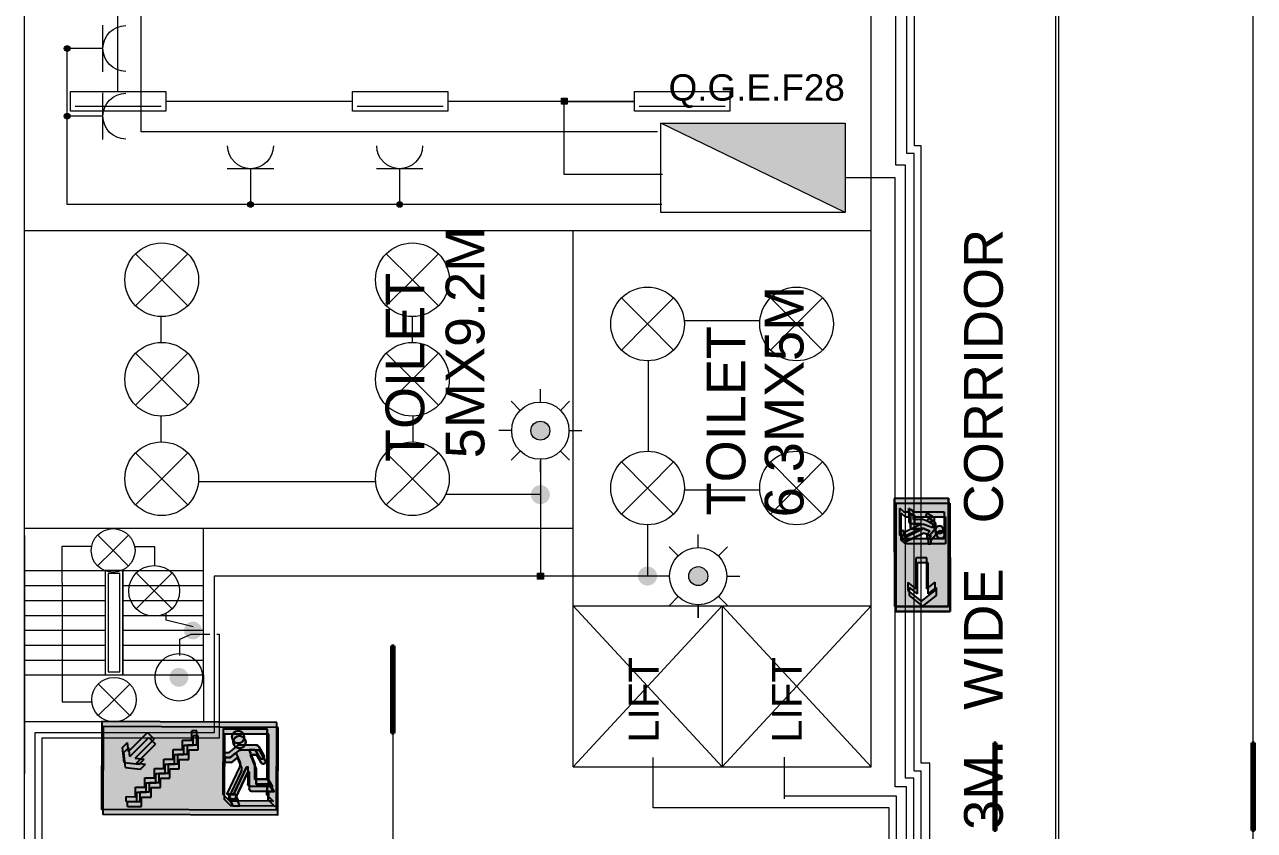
# Model space of a CAD drawing. Extents: x -17539 to 1421, y -3169 to 802964.
# Drawn here: x 319.72 to 340.35, y 350.1 to 363.62 of the extents above; entities that cross this region are included whole.
import ezdxf
from ezdxf.enums import TextEntityAlignment as Align

# ---------------------------------------------------------------- set-up
doc = ezdxf.new("R2010")
doc.units = 0
doc.header["$LTSCALE"] = 25
doc.header["$MEASUREMENT"] = 0
doc.layers.get('0').update_dxf_attribs({"lineweight": 9})
for name, color, linetype, lineweight in [('Iluminação', 10, 'Continuous', 9), ('Quadros', 50, 'Continuous', 9), ('www.cadblocksfree.com', 7, 'Continuous', 9)]:
    doc.layers.add(name, color=color, linetype=linetype, lineweight=lineweight)
doc.layers.add('Simbologia de Emergência', color=6, linetype='Continuous')
doc.layers.add('Tomadas', color=3, linetype='Continuous', lineweight=9, true_color=0x00f500)
doc.styles.add('ROMANS', font='arial.ttf')
doc.styles.get("Standard").update_dxf_attribs({"font": 'arial.ttf'})

# ---------------------------------------------------------------- blocks, each defined once
blk = doc.blocks.new('emergencia seta')
at = {"layer": 'Simbologia de Emergência'}
h = blk.add_hatch(color=98, dxfattribs=at)
h.paths.add_polyline_path([(1.001, 0.298), (0.094, 0.296), (-0.813, 0.294), (-0.811, -0.613), (1.003, -0.609)])
h.paths.add_polyline_path([(-0.131, -0.455), (-0.195, -0.52), (-0.649, -0.521), (-0.585, -0.456), (-0.585, -0.371), (-0.643, -0.371), (-0.595, -0.289), (-0.585, -0.289), (-0.587, 0.224), (-0.133, 0.225)], flags=16)
h.paths.add_polyline_path([(-0.372, -0.172, 0.038289), (-0.372, -0.171)], flags=0)
h.paths.add_polyline_path([(0.186, -0.248), (0.185, -0.067), (0.706, -0.066), (0.597, 0.07), (0.733, 0.07), (0.915, -0.156), (0.734, -0.383), (0.598, -0.383), (0.706, -0.247)], flags=16)
h.paths.add_polyline_path([(-0.349, 0.142, -1), (-0.221, 0.142, -1)], flags=0)
h.paths.add_polyline_path([(-0.188, -0.455), (-0.261, -0.455), (-0.291, -0.52), (-0.218, -0.52)], flags=16)
h.paths.add_polyline_path([(-0.3, -0.17, -0.215507), (-0.301, -0.11), (-0.263, -0.02), (-0.204, -0.069), (-0.132, -0.069), (-0.132, -0.021), (-0.187, -0.021), (-0.277, 0.054, 0.148058), (-0.294, 0.059), (-0.473, 0.059, 0.263654), (-0.498, 0.044), (-0.553, -0.048, 1), (-0.512, -0.072), (-0.462, 0.011), (-0.399, 0.011), (-0.454, -0.127, 0.095479), (-0.459, -0.154), (-0.459, -0.293), (-0.592, -0.294), (-0.635, -0.366), (-0.409, -0.366, 0.414214), (-0.386, -0.343), (-0.387, -0.173, -0.740976), (-0.372, -0.172), (-0.241, -0.446), (-0.169, -0.446)], flags=0)
for p, q in [((-0.813, 0.294), (1.001, 0.298)), ((-0.811, -0.613), (-0.813, 0.294)), ((1.001, 0.298), (1.003, -0.609)), ((1.001, 0.298), (1.001, 0.298)), ((1.001, 0.298), (1.003, -0.609)), ((1.001, 0.298), (1.001, 0.298))]:
    blk.add_line(p, q, dxfattribs=at)
at = {"layer": 'Simbologia de Emergência', "color": 7, "linetype": 'ByBlock', "lineweight": -2, "true_color": 0xffffff}
for p, q in [((1.001, 0.298), (-0.813, 0.294)), ((-0.813, 0.294), (-0.811, -0.613)), ((-0.587, 0.224), (-0.133, 0.225)), ((-0.587, 0.224), (-0.133, 0.225)), ((-0.587, 0.224), (-0.133, 0.225)), ((-0.585, -0.289), (-0.587, 0.224)), ((-0.585, -0.289), (-0.587, 0.224)), ((-0.585, -0.289), (-0.587, 0.224)), ((-0.133, 0.225), (-0.131, -0.455)), ((1.003, -0.609), (1.001, 0.298)), ((1.003, -0.609), (1.001, 0.298)), ((-0.498, 0.044), (-0.553, -0.048)), ((-0.498, 0.044), (-0.553, -0.048)), ((-0.498, 0.044), (-0.553, -0.048)), ((-0.512, -0.072), (-0.462, 0.011)), ((-0.512, -0.072), (-0.462, 0.011)), ((-0.512, -0.072), (-0.462, 0.011)), ((-0.294, 0.059), (-0.473, 0.059)), ((-0.294, 0.059), (-0.473, 0.059)), ((-0.294, 0.059), (-0.473, 0.059)), ((-0.462, 0.011), (-0.399, 0.011)), ((-0.462, 0.011), (-0.399, 0.011)), ((-0.462, 0.011), (-0.399, 0.011)), ((-0.399, 0.011), (-0.454, -0.127)), ((-0.399, 0.011), (-0.454, -0.127)), ((-0.399, 0.011), (-0.454, -0.127)), ((-0.349, 0.142), (-0.349, 0.142)), ((-0.277, 0.054), (-0.187, -0.021)), ((-0.277, 0.054), (-0.187, -0.021)), ((-0.187, -0.021), (-0.277, 0.054)), ((0.706, -0.066), (0.597, 0.07)), ((0.733, 0.07), (0.597, 0.07)), ((0.915, -0.156), (0.733, 0.07)), ((-0.459, -0.154), (-0.459, -0.293)), ((-0.459, -0.154), (-0.459, -0.293)), ((-0.459, -0.154), (-0.459, -0.293)), ((-0.387, -0.173), (-0.386, -0.343)), ((-0.387, -0.173), (-0.386, -0.343)), ((-0.386, -0.343), (-0.387, -0.173)), ((-0.372, -0.171), (-0.372, -0.172)), ((-0.372, -0.172), (-0.241, -0.446)), ((-0.372, -0.172), (-0.241, -0.446)), ((-0.372, -0.172), (-0.372, -0.172)), ((-0.372, -0.172), (-0.241, -0.446)), ((-0.263, -0.02), (-0.301, -0.11)), ((-0.263, -0.02), (-0.301, -0.11)), ((-0.301, -0.11), (-0.263, -0.02)), ((-0.3, -0.17), (-0.169, -0.446)), ((-0.3, -0.17), (-0.169, -0.446)), ((-0.169, -0.446), (-0.3, -0.17)), ((-0.263, -0.02), (-0.204, -0.069)), ((-0.263, -0.02), (-0.204, -0.069)), ((-0.263, -0.02), (-0.204, -0.069)), ((-0.263, -0.02), (-0.263, -0.02)), ((-0.204, -0.069), (-0.132, -0.069)), ((-0.204, -0.069), (-0.132, -0.069)), ((-0.204, -0.069), (-0.132, -0.069)), ((-0.187, -0.021), (-0.132, -0.021)), ((-0.187, -0.021), (-0.132, -0.021)), ((-0.132, -0.021), (-0.187, -0.021)), ((-0.132, -0.069), (-0.132, -0.021)), ((0.706, -0.066), (0.185, -0.067)), ((0.185, -0.067), (0.186, -0.248)), ((0.915, -0.156), (0.734, -0.383)), ((-0.595, -0.289), (-0.643, -0.371)), ((-0.595, -0.289), (-0.643, -0.371)), ((-0.643, -0.371), (-0.595, -0.289)), ((-0.585, -0.371), (-0.643, -0.371)), ((-0.585, -0.371), (-0.643, -0.371)), ((-0.585, -0.371), (-0.643, -0.371)), ((-0.592, -0.294), (-0.635, -0.366)), ((-0.592, -0.294), (-0.635, -0.366)), ((-0.592, -0.294), (-0.635, -0.366)), ((-0.409, -0.366), (-0.635, -0.366)), ((-0.409, -0.366), (-0.635, -0.366)), ((-0.635, -0.366), (-0.409, -0.366)), ((-0.585, -0.289), (-0.595, -0.289)), ((-0.585, -0.289), (-0.595, -0.289)), ((-0.595, -0.289), (-0.585, -0.289)), ((-0.459, -0.293), (-0.592, -0.294)), ((-0.459, -0.293), (-0.592, -0.294)), ((-0.459, -0.293), (-0.592, -0.294)), ((-0.585, -0.456), (-0.585, -0.371)), ((-0.585, -0.456), (-0.585, -0.371)), ((-0.585, -0.456), (-0.585, -0.371)), ((0.706, -0.247), (0.186, -0.248)), ((0.706, -0.247), (0.598, -0.383)), ((0.734, -0.383), (0.598, -0.383)), ((-0.811, -0.613), (1.003, -0.609)), ((-0.585, -0.456), (-0.649, -0.521)), ((-0.585, -0.456), (-0.649, -0.521)), ((-0.649, -0.521), (-0.585, -0.456)), ((-0.195, -0.52), (-0.649, -0.521)), ((-0.291, -0.52), (-0.261, -0.455)), ((-0.291, -0.52), (-0.261, -0.455)), ((-0.261, -0.455), (-0.291, -0.52)), ((-0.291, -0.52), (-0.218, -0.52)), ((-0.188, -0.455), (-0.261, -0.455)), ((-0.188, -0.455), (-0.261, -0.455)), ((-0.188, -0.455), (-0.261, -0.455)), ((-0.169, -0.446), (-0.241, -0.446)), ((-0.169, -0.446), (-0.241, -0.446)), ((-0.241, -0.446), (-0.169, -0.446)), ((-0.218, -0.52), (-0.188, -0.455)), ((-0.218, -0.52), (-0.188, -0.455)), ((-0.218, -0.52), (-0.188, -0.455)), ((-0.131, -0.455), (-0.195, -0.52)), ((-0.131, -0.455), (-0.195, -0.52)), ((-0.131, -0.455), (-0.195, -0.52)), ((-0.188, -0.455), (-0.188, -0.455)), ((-0.131, -0.455), (-0.131, -0.455))]:
    blk.add_line(p, q, dxfattribs=at)
blk.add_circle((-0.285, 0.142), 0.0645, dxfattribs=at)
blk.add_circle((-0.285, 0.142), 0.0645, dxfattribs=at)
for centre, radius, start, end in [((-0.473, 0.029), 0.0296, 90.1318, 149.2124), ((-0.473, 0.029), 0.0296, 90.1318, 149.2123), ((-0.473, 0.029), 0.0296, 90.1318, 149.2123), ((-0.285, 0.142), 0.0645, 0.1318, 180.1318), ((-0.285, 0.142), 0.0645, 180.1318, 0.1318), ((-0.294, 0.03), 0.0296, 56.444, 90.1318), ((-0.294, 0.03), 0.0296, 56.4442, 90.1318), ((-0.294, 0.03), 0.0296, 56.4442, 90.1318), ((-0.532, -0.06), 0.024, 149.2124, 329.2124), ((-0.532, -0.06), 0.024, 149.2123, 329.2123), ((-0.532, -0.06), 0.024, 149.2123, 329.2123), ((-0.387, -0.154), 0.0726, 158.3161, 180.1318), ((-0.387, -0.154), 0.0726, 158.3158, 180.1318), ((-0.387, -0.154), 0.0726, 158.3158, 180.1318), ((-0.379, -0.174), 0.00779, 21.0343, 167.1846), ((-0.379, -0.174), 0.00779, 21.0343, 167.1846), ((-0.379, -0.174), 0.00779, 21.0343, 167.1846), ((-0.379, -0.174), 0.00779, 21.0343, 29.8052), ((-0.234, -0.138), 0.0726, 156.7728, 205.4198), ((-0.234, -0.138), 0.0726, 156.7731, 205.4198), ((-0.234, -0.138), 0.0726, 156.7731, 205.4198), ((-0.409, -0.343), 0.0227, 270.1318, 0.1318), ((-0.409, -0.343), 0.0227, 270.1318, 0.1318), ((-0.409, -0.343), 0.0227, 270.1318, 0.1318)]:
    blk.add_arc(centre, radius, start, end, dxfattribs=at)
blk = doc.blocks.new('Emergencia escadas')
at = {"layer": 'Simbologia de Emergência'}
h = blk.add_hatch(color=98, dxfattribs=at)
h.paths.add_polyline_path([(0.851, -0.403), (0.847, 0.45), (-0.858, 0.442), (-0.854, -0.411)])
h.paths.add_polyline_path([(-0.335, -0.261), (-0.395, -0.322), (-0.821, -0.324), (-0.761, -0.263), (-0.762, -0.183), (-0.817, -0.183), (-0.771, -0.106), (-0.762, -0.106), (-0.764, 0.376), (-0.338, 0.378)], flags=16)
h.paths.add_polyline_path([(-0.541, 0.299, -1), (-0.42, 0.3, -1)], flags=0)
h.paths.add_polyline_path([(-0.388, -0.261), (-0.417, -0.322), (-0.485, -0.322), (-0.457, -0.261)], flags=0)
h.paths.add_polyline_path([(-0.37, -0.253), (-0.438, -0.253), (-0.562, 0.006, 0.863739), (-0.576, 0), (-0.575, -0.156, -0.414214), (-0.596, -0.178), (-0.809, -0.179), (-0.768, -0.11), (-0.643, -0.11), (-0.644, 0.021, -0.095479), (-0.639, 0.046), (-0.588, 0.176), (-0.647, 0.176), (-0.693, 0.098, -1), (-0.732, 0.121), (-0.681, 0.207, -0.263654), (-0.657, 0.221), (-0.479, 0.222), (-0.388, 0.146), (-0.337, 0.147), (-0.337, 0.102), (-0.404, 0.101), (-0.459, 0.147), (-0.495, 0.063, 0.215507), (-0.494, 0.007)], flags=0)
for p, q in [((-0.854, -0.411), (-0.858, 0.442)), ((-0.764, 0.376), (-0.338, 0.378)), ((-0.762, -0.106), (-0.764, 0.376)), ((-0.681, 0.207), (-0.732, 0.121)), ((-0.693, 0.098), (-0.647, 0.176)), ((-0.489, 0.222), (-0.657, 0.221)), ((-0.647, 0.176), (-0.588, 0.176)), ((-0.588, 0.176), (-0.639, 0.046)), ((-0.459, 0.147), (-0.495, 0.063)), ((-0.473, 0.217), (-0.388, 0.146)), ((-0.459, 0.147), (-0.404, 0.101)), ((-0.388, 0.146), (-0.337, 0.147)), ((-0.644, 0.021), (-0.643, -0.11)), ((-0.576, 0.004), (-0.575, -0.156)), ((-0.562, 0.005), (-0.438, -0.253)), ((-0.494, 0.007), (-0.37, -0.253)), ((-0.404, 0.101), (-0.337, 0.102)), ((-0.771, -0.106), (-0.817, -0.183)), ((-0.768, -0.11), (-0.809, -0.179)), ((-0.762, -0.106), (-0.771, -0.106)), ((-0.643, -0.11), (-0.768, -0.11)), ((-0.762, -0.183), (-0.817, -0.183)), ((-0.596, -0.178), (-0.809, -0.179)), ((-0.761, -0.263), (-0.762, -0.183)), ((-0.761, -0.263), (-0.821, -0.324)), ((-0.485, -0.322), (-0.457, -0.261)), ((-0.388, -0.261), (-0.457, -0.261)), ((-0.37, -0.253), (-0.438, -0.253)), ((-0.417, -0.322), (-0.388, -0.261)), ((-0.335, -0.261), (-0.395, -0.322)), ((0.851, -0.403), (-0.854, -0.411))]:
    blk.add_line(p, q, dxfattribs=at)
at = {"layer": 'Simbologia de Emergência', "color": 7, "true_color": 0xffffff}
for p, q in [((-0.077, 0.222), (-0.077, 0.36)), ((-0.077, 0.36), (-0.031, 0.36)), ((-0.031, 0.268), (-0.031, 0.36)), ((0.06, 0.268), (-0.031, 0.268)), ((0.06, 0.177), (0.06, 0.268)), ((0.402, 0.344), (0.337, 0.28)), ((0.523, 0.094), (0.337, 0.28)), ((0.588, 0.158), (0.402, 0.344)), ((0.588, 0.158), (0.597, 0.246)), ((0.646, 0.197), (0.597, 0.246)), ((0.014, 0.222), (-0.077, 0.222)), ((0.014, 0.131), (0.014, 0.222)), ((0.106, 0.131), (0.014, 0.131)), ((0.152, 0.177), (0.06, 0.177)), ((0.106, 0.039), (0.106, 0.131)), ((0.152, 0.085), (0.152, 0.177)), ((0.63, 0.052), (0.646, 0.197)), ((0.198, 0.039), (0.106, 0.039)), ((0.244, 0.085), (0.152, 0.085)), ((0.198, -0.053), (0.198, 0.039)), ((0.244, -0.007), (0.244, 0.085)), ((0.523, 0.094), (0.435, 0.084)), ((0.484, 0.035), (0.435, 0.084)), ((0.63, 0.052), (0.484, 0.035)), ((0.289, -0.053), (0.198, -0.053)), ((0.335, -0.007), (0.244, -0.007)), ((0.289, -0.144), (0.289, -0.053)), ((0.335, -0.098), (0.335, -0.007)), ((0.427, -0.098), (0.335, -0.098)), ((0.427, -0.19), (0.427, -0.098)), ((0.381, -0.144), (0.289, -0.144)), ((0.381, -0.236), (0.381, -0.144)), ((0.473, -0.236), (0.381, -0.236)), ((0.518, -0.19), (0.427, -0.19)), ((0.473, -0.327), (0.473, -0.236)), ((0.518, -0.282), (0.518, -0.19)), ((0.61, -0.327), (0.473, -0.327)), ((0.61, -0.281), (0.518, -0.282)), ((0.61, -0.327), (0.61, -0.281))]:
    blk.add_line(p, q, dxfattribs=at)
for points in [[(-0.858, 0.442), (0.847, 0.45), (0.851, -0.403), (-0.854, -0.411), (-0.858, 0.442)], [(-0.335, -0.261), (-0.338, 0.378), (-0.764, 0.376), (-0.762, -0.106), (-0.771, -0.106), (-0.817, -0.183), (-0.762, -0.183), (-0.761, -0.263), (-0.821, -0.324), (-0.395, -0.322), (-0.335, -0.261)], [(-0.457, -0.261), (-0.388, -0.261), (-0.417, -0.322), (-0.485, -0.322), (-0.457, -0.261)]]:
    blk.add_lwpolyline(points, close=True, dxfattribs=at)
for points in [[(-0.42, 0.3, 1), (-0.541, 0.299, 1), (-0.42, 0.3, 1)], [(-0.562, 0.005, 0.740976), (-0.576, 0.004), (-0.575, -0.156, -0.414214), (-0.596, -0.178), (-0.809, -0.179), (-0.768, -0.11), (-0.643, -0.11), (-0.644, 0.021, -0.095479), (-0.639, 0.046), (-0.588, 0.176), (-0.647, 0.176), (-0.693, 0.098, -1), (-0.732, 0.121), (-0.681, 0.207, -0.263654), (-0.657, 0.221), (-0.489, 0.222, -0.148058), (-0.473, 0.217), (-0.388, 0.146), (-0.337, 0.147), (-0.337, 0.102), (-0.404, 0.101), (-0.459, 0.147), (-0.495, 0.063, 0.215507), (-0.494, 0.007), (-0.37, -0.253), (-0.438, -0.253), (-0.562, 0.005, 0.740976)]]:
    blk.add_lwpolyline(points, format="xyb", close=True, dxfattribs=at)
at = {"layer": 'Simbologia de Emergência'}
blk.add_lwpolyline([(-0.562, 0.005, 0.038289), (-0.562, 0.006), (-0.562, 0.005, 0.038289)], format="xyb", close=True, dxfattribs=at)
blk.add_circle((-0.481, 0.299), 0.0606, dxfattribs=at)
for centre, radius, start, end in [((-0.713, 0.109), 0.0225, 149.3457, 329.3457), ((-0.657, 0.193), 0.0278, 90.2651, 149.3457), ((-0.489, 0.194), 0.0278, 56.5773, 90.2651), ((-0.576, 0.021), 0.0682, 158.4494, 180.2651), ((-0.568, 0.002), 0.00733, 21.1676, 167.3179), ((-0.432, 0.036), 0.0682, 156.9061, 205.5531), ((-0.596, -0.156), 0.0213, 270.2651, 0.2651)]:
    blk.add_arc(centre, radius, start, end, dxfattribs=at)
blk = doc.blocks.new('quadro eletrico')
h = blk.add_hatch(color=256)
h.dxf.hatch_style = 1
h.paths.add_polyline_path([(1.839, -0.788), (-1.457, 0.809), (-1.457, -0.788)])
blk.add_line((-1.457, 0.809), (1.839, -0.788))
blk.add_lwpolyline([(-1.457, 0.809), (1.839, 0.809), (1.839, -0.788), (-1.457, -0.788)], close=True)
blk = doc.blocks.new('Quadro')
at = {"xscale": 0.6593095434044552, "yscale": 0.6593095434044552, "zscale": 0.6593095434044552}
blk.add_blockref('quadro eletrico', (-0.091, 0.017), dxfattribs=at)
blk = doc.blocks.new('Tomada')
for p, q in [((0, 0.632), (0, 0)), ((0, 0), (-0.975, 0)), ((0, 0), (0, -0.632))]:
    blk.add_line(p, q)
blk.add_arc((0.622, 0), 0.622, 90, 270)
blk = doc.blocks.new('Iluminárias 1')
at = {"layer": 'Iluminação'}
blk.add_line((0.079, 0.079), (1.521, 0.079), dxfattribs=at)
blk.add_lwpolyline([(0, 0), (1.6, 0), (1.6, 0.332), (0, 0.332)], close=True, dxfattribs=at)
blk = doc.blocks.new('sensor movimento')
for p, q in [((0.001, 0.48), (0.001, 0.697)), ((-0.338, 0.34), (-0.491, 0.494)), ((0.338, 0.34), (0.491, 0.494)), ((-0.48, 0.001), (-0.697, 0.001)), ((-0.697, 0.001), (-0.697, 0.001)), ((0.48, 0.001), (0.697, 0.001)), ((0.697, 0.001), (0.697, 0.002)), ((-0.336, -0.342), (-0.488, -0.497)), ((0.337, -0.341), (0.491, -0.494)), ((0.001, -0.48), (0.001, -0.697)), ((0.001, -0.697), (0.001, -0.507))]:
    blk.add_line(p, q)
for radius in [0.48, 0.159]:
    blk.add_circle((0, 0), radius)
blk = doc.blocks.new('Ponto de Luz')
for q in [(-0.437, 0.437), (0.438, 0.436), (-0.438, -0.436), (0.437, -0.437)]:
    blk.add_line((0, 0), q)
blk.add_circle((0, 0), 0.618)
blk = doc.blocks.new('Luminária 4')
at = {"layer": 'Iluminação', "lineweight": 40}
for p, q in [((0.733, 0.043), (-0.734, 0.043)), ((-0.734, 0.043), (-0.734, 0)), ((-0.734, 0), (0.733, 0)), ((0.733, 0), (0.733, 0.043))]:
    blk.add_line(p, q, dxfattribs=at)
at = {"layer": 'Iluminação', "lineweight": 30}
blk.add_line((-0.667, 0.008), (0.679, 0.008), dxfattribs=at)
blk = doc.blocks.new('Caixa de Derivação')
at = {"layer": 'Iluminação'}
h = blk.add_hatch(color=256, dxfattribs=at)
h.dxf.hatch_style = 1
h.paths.add_polyline_path([(0.052, 0.051), (-0.048, 0.051), (-0.048, -0.049), (0.052, -0.049)])
blk.add_lwpolyline([(-0.048, 0.051), (0.052, 0.051), (0.052, -0.049), (-0.048, -0.049)], close=True, dxfattribs=at)

msp = doc.modelspace()

# ---------------------------------------------------------------- hatches: boundary and pattern name
at = {"layer": 'Iluminação'}
h = msp.add_hatch(color=256, dxfattribs=at)
h.dxf.hatch_style = 1
h.paths.add_polyline_path([(328.214, 356.808, 1), (328.533, 356.808, 1)])
h = msp.add_hatch(color=256, dxfattribs=at)
h.dxf.hatch_style = 1
h.paths.add_polyline_path([(328.214, 355.735, 1), (328.533, 355.735, 1)])
h = msp.add_hatch(color=256, dxfattribs=at)
h.dxf.hatch_style = 1
h.paths.add_polyline_path([(330.011, 354.368, 1), (330.33, 354.368, 1)])
h = msp.add_hatch(color=256, dxfattribs=at)
h.dxf.hatch_style = 1
h.paths.add_polyline_path([(331.182, 354.367, 1), (330.863, 354.367, 1)])
h = msp.add_hatch(color=256, dxfattribs=at)
h.dxf.hatch_style = 1
h.paths.add_polyline_path([(322.545, 353.604, 1), (322.545, 353.305, 1)])
h = msp.add_hatch(color=256, dxfattribs=at)
h.dxf.hatch_style = 1
h.paths.add_polyline_path([(322.309, 352.828, 1), (322.309, 352.51, 1)])
at = {"layer": 'Tomadas'}
h = msp.add_hatch(color=256, dxfattribs=at)
h.dxf.hatch_style = 1
h.paths.add_polyline_path([(320.434, 363.176, -1), (320.434, 363.269, -1)])
h = msp.add_hatch(color=256, dxfattribs=at)
h.dxf.hatch_style = 1
h.paths.add_polyline_path([(320.434, 363.176, -1), (320.434, 363.269, -1)])
h = msp.add_hatch(color=256, dxfattribs=at)
h.dxf.hatch_style = 1
h.paths.add_polyline_path([(320.434, 363.176, -1), (320.434, 363.269, -1)])
h = msp.add_hatch(color=256, dxfattribs=at)
h.dxf.hatch_style = 1
h.paths.add_polyline_path([(320.434, 363.176, -1), (320.434, 363.269, -1)])
h = msp.add_hatch(color=256, dxfattribs=at)
h.dxf.hatch_style = 1
h.paths.add_polyline_path([(320.434, 362.04, -1), (320.434, 362.133, -1)])
h = msp.add_hatch(color=256, dxfattribs=at)
h.dxf.hatch_style = 1
h.paths.add_polyline_path([(320.434, 362.04, -1), (320.434, 362.133, -1)])
h = msp.add_hatch(color=256, dxfattribs=at)
h.dxf.hatch_style = 1
h.paths.add_polyline_path([(320.434, 362.04, -1), (320.434, 362.133, -1)])
h = msp.add_hatch(color=256, dxfattribs=at)
h.dxf.hatch_style = 1
h.paths.add_polyline_path([(320.434, 362.04, -1), (320.434, 362.133, -1)])
h = msp.add_hatch(color=256, dxfattribs=at)
h.dxf.hatch_style = 1
h.paths.add_polyline_path([(323.511, 360.557, -1), (323.511, 360.65, -1)])
h = msp.add_hatch(color=256, dxfattribs=at)
h.dxf.hatch_style = 1
h.paths.add_polyline_path([(323.511, 360.557, -1), (323.511, 360.65, -1)])
h = msp.add_hatch(color=256, dxfattribs=at)
h.dxf.hatch_style = 1
h.paths.add_polyline_path([(323.511, 360.557, -1), (323.511, 360.65, -1)])
h = msp.add_hatch(color=256, dxfattribs=at)
h.dxf.hatch_style = 1
h.paths.add_polyline_path([(323.511, 360.557, -1), (323.511, 360.65, -1)])
h = msp.add_hatch(color=256, dxfattribs=at)
h.dxf.hatch_style = 1
h.paths.add_polyline_path([(326.012, 360.557, -1), (326.012, 360.65, -1)])
h = msp.add_hatch(color=256, dxfattribs=at)
h.dxf.hatch_style = 1
h.paths.add_polyline_path([(326.012, 360.557, -1), (326.012, 360.65, -1)])
h = msp.add_hatch(color=256, dxfattribs=at)
h.dxf.hatch_style = 1
h.paths.add_polyline_path([(326.012, 360.557, -1), (326.012, 360.65, -1)])
h = msp.add_hatch(color=256, dxfattribs=at)
h.dxf.hatch_style = 1
h.paths.add_polyline_path([(326.012, 360.557, -1), (326.012, 360.65, -1)])

# ---------------------------------------------------------------- linework, layer by layer
at = {"layer": 'Iluminação'}
for p, q in [((340.33, 351.567), (340.33, 367.889)), ((321.286, 362.502), (321.286, 366.17)), ((325.22, 362.335), (322.09, 362.335)), ((329.95, 362.335), (326.82, 362.335)), ((328.773, 361.108), (328.773, 362.335)), ((328.773, 362.335), (329.95, 362.335)), ((330.424, 361.108), (328.773, 361.108)), ((322.005, 358.723), (322.005, 358.288)), ((326.223, 358.723), (326.223, 358.289)), ((330.786, 358.655), (332.055, 358.655)), ((330.184, 357.982), (330.184, 356.464)), ((322.005, 357.053), (322.005, 356.618)), ((326.236, 357.053), (326.236, 356.619)), ((328.374, 356.112), (328.373, 355.735)), ((325.611, 355.947), (322.636, 355.947)), ((328.373, 355.735), (326.784, 355.735)), ((328.373, 355.735), (328.373, 354.368)), ((330.788, 355.815), (332.054, 355.815)), ((330.171, 355.228), (330.171, 354.368)), ((320.353, 354.25), (320.353, 354.872)), ((320.353, 354.872), (320.692, 354.872)), ((320.692, 354.872), (320.847, 354.872)), ((321.904, 354.858), (321.568, 354.858)), ((321.904, 354.545), (321.904, 354.858)), ((320.353, 354.25), (320.353, 352.578)), ((328.373, 354.368), (322.903, 354.368)), ((322.903, 354.368), (322.903, 351.74)), ((330.325, 354.368), (328.373, 354.368)), ((322.093, 353.627), (322.093, 353.742)), ((322.55, 353.518), (322.093, 353.627)), ((322.323, 353.312), (322.515, 353.393)), ((322.323, 353.034), (322.323, 353.312)), ((322.515, 353.393), (322.829, 353.393)), ((322.947, 353.394), (322.987, 353.394)), ((322.987, 353.394), (322.987, 351.648)), ((320.353, 352.578), (320.353, 352.256)), ((320.353, 352.256), (320.861, 352.256)), ((322.903, 351.74), (319.892, 351.74)), ((319.892, 351.74), (319.892, 286.789)), ((322.987, 351.648), (320.008, 351.648)), ((320.008, 351.648), (320.008, 286.936)), ((325.897, 351.732), (325.897, 349.549)), ((340.33, 330.237), (340.33, 350.1))]:
    msp.add_line(p, q, dxfattribs=at)
msp.add_circle((322.309, 352.669), 0.399, dxfattribs=at)
at = {"layer": 'Quadros'}
for p, q in [((334.652, 361.588), (334.652, 369.386)), ((334.52, 361.459), (334.52, 369.246)), ((334.334, 361.265), (334.334, 369.068)), ((334.646, 361.459), (334.52, 361.459)), ((334.646, 351.098), (334.646, 361.459)), ((334.76, 361.588), (334.652, 361.588)), ((334.76, 351.23), (334.76, 361.588)), ((334.498, 361.265), (334.334, 361.265)), ((334.498, 350.975), (334.498, 361.265)), ((334.325, 361.053), (333.487, 361.053)), ((334.325, 350.831), (334.325, 361.053)), ((330.264, 350.478), (330.264, 351.323)), ((332.471, 350.631), (332.471, 351.329)), ((334.904, 351.23), (334.76, 351.23)), ((334.904, 337.992), (334.904, 351.23)), ((334.64, 350.975), (334.498, 350.975)), ((334.64, 337.685), (334.64, 350.975)), ((334.646, 351.098), (334.759, 351.098)), ((334.759, 337.826), (334.759, 351.098)), ((334.516, 350.831), (334.325, 350.831)), ((334.516, 337.563), (334.516, 350.831)), ((334.346, 350.672), (332.471, 350.672)), ((334.346, 337.437), (334.346, 350.672)), ((334.226, 350.478), (330.264, 350.478)), ((334.226, 337.312), (334.226, 350.48))]:
    msp.add_line(p, q, dxfattribs=at)
at = {"layer": 'Tomadas'}
for p, q in [((321.679, 361.824), (321.679, 364.678)), ((320.434, 360.603), (320.434, 363.222)), ((320.434, 360.603), (320.434, 363.222)), ((320.434, 360.603), (320.434, 363.222)), ((320.434, 360.603), (320.434, 363.222)), ((330.336, 361.824), (321.679, 361.824)), ((328.178, 360.603), (320.434, 360.603)), ((328.178, 360.603), (320.434, 360.603)), ((328.178, 360.603), (320.434, 360.603)), ((330.408, 360.603), (320.434, 360.603))]:
    msp.add_line(p, q, dxfattribs=at)
for centre in [(320.434, 363.222), (320.434, 363.222), (320.434, 363.222), (320.434, 363.222), (320.434, 362.086), (320.434, 362.086), (320.434, 362.086), (320.434, 362.086), (323.511, 360.603), (323.511, 360.603), (323.511, 360.603), (323.511, 360.603), (326.012, 360.603), (326.012, 360.603), (326.012, 360.603), (326.012, 360.603)]:
    msp.add_circle(centre, 0.0466, dxfattribs=at)
at = {"layer": 'www.cadblocksfree.com'}
for p, q in [((319.721, 266.169), (319.721, 411.369)), ((333.921, 351.169), (333.921, 397.169)), ((337.021, 315.119), (337.021, 373.1)), ((337.071, 315.169), (337.071, 372.852)), ((319.721, 360.169), (333.921, 360.169)), ((328.921, 351.169), (328.921, 360.169)), ((333.921, 351.169), (333.921, 360.169)), ((319.721, 355.171), (328.921, 355.171)), ((322.721, 352.709), (322.721, 355.17)), ((319.721, 355.051), (319.721, 351.051)), ((331.421, 353.869), (328.921, 351.169)), ((331.421, 351.169), (328.921, 353.869)), ((328.921, 353.869), (333.921, 353.869)), ((333.921, 353.869), (331.421, 351.169)), ((333.921, 351.169), (331.421, 353.869)), ((331.421, 353.869), (331.421, 351.169)), ((322.721, 352.709), (322.721, 351.922)), ((322.721, 351.922), (319.721, 351.922)), ((328.921, 351.169), (333.921, 351.169))]:
    msp.add_line(p, q, dxfattribs=at)
at = {"layer": 'www.cadblocksfree.com', "color": 4}
for p, q in [((319.721, 354.459), (322.721, 354.459)), ((321.071, 354.459), (321.071, 352.709)), ((321.371, 354.459), (321.371, 352.709)), ((319.721, 354.209), (321.071, 354.209)), ((321.371, 354.209), (322.721, 354.209)), ((319.721, 353.959), (321.071, 353.959)), ((321.371, 353.959), (322.721, 353.959)), ((319.721, 353.709), (321.071, 353.709)), ((321.371, 353.709), (322.721, 353.709)), ((319.721, 353.459), (321.071, 353.459)), ((321.371, 353.459), (322.721, 353.459)), ((319.721, 353.209), (321.071, 353.209)), ((321.371, 353.209), (322.721, 353.209)), ((319.721, 352.959), (321.071, 352.959)), ((321.371, 352.959), (322.721, 352.959)), ((319.721, 352.709), (322.721, 352.709))]:
    msp.add_line(p, q, dxfattribs=at)
for points in [[(321.071, 354.459), (321.071, 352.709), (321.371, 352.709), (321.371, 354.459)], [(321.121, 354.409), (321.121, 352.759), (321.321, 352.759), (321.321, 354.409)]]:
    msp.add_lwpolyline(points, close=True, dxfattribs=at)

# ---------------------------------------------------------------- block references
at = {"layer": 'Iluminação', "xscale": -1}
for p in [(322.09, 362.17), (326.82, 362.17), (331.55, 362.17)]:
    msp.add_blockref('Iluminárias 1', p, dxfattribs=at)
at = {"layer": 'Iluminação'}
for name, p in [('Caixa de Derivação', (328.773, 362.335)), ('Ponto de Luz', (322.021, 359.341)), ('Ponto de Luz', (326.226, 359.341)), ('Ponto de Luz', (322.021, 357.671)), ('Ponto de Luz', (326.226, 357.671)), ('sensor movimento', (328.373, 356.808)), ('Ponto de Luz', (322.021, 356.001)), ('Ponto de Luz', (326.226, 356.001)), ('sensor movimento', (331.022, 354.367)), ('Caixa de Derivação', (328.373, 354.368))]:
    msp.add_blockref(name, p, dxfattribs=at)
for name, p, rotation in [('Ponto de Luz', (330.171, 358.599), 90), ('Ponto de Luz', (332.671, 358.599), 90), ('Ponto de Luz', (330.171, 355.846), 90), ('Ponto de Luz', (332.671, 355.846), 90), ('Luminária 4', (325.919, 352.466), 90), ('Luminária 4', (335.978, 350.833), 270), ('Luminária 4', (340.308, 350.833), 270)]:
    msp.add_blockref(name, p, dxfattribs=dict(at, rotation=rotation))
at = {"layer": 'Iluminação', "rotation": 90}
for p, xscale, yscale, zscale in [((321.206, 354.797), 0.5937822990835572, 0.5937822990835572, 0.5937822990835572), ((321.895, 354.119), 0.6898466029201412, 0.6898466029201412, 0.6898466029201412), ((321.221, 352.292), 0.6048941516804301, 0.6048941516804301, 0.6048941516804301)]:
    msp.add_blockref('Ponto de Luz', p, dxfattribs=dict(at, xscale=xscale, yscale=yscale, zscale=zscale))
at = {"layer": 'Quadros', "xscale": 1.422900023054062, "yscale": 1.422900023054062, "zscale": 1.422900023054062, "rotation": 180}
msp.add_blockref('Quadro', (331.991, 361.252), dxfattribs=at)
at = {"layer": 'Simbologia de Emergência', "rotation": 270}
for p in [(334.924, 354.861), (334.947, 354.776)]:
    msp.add_blockref('emergencia seta', p, dxfattribs=at)
at = {"layer": 'Simbologia de Emergência', "xscale": -1.722501125458514, "yscale": 1.722501125458514, "zscale": 1.722501125458514}
for p in [(322.475, 351.151), (322.498, 351.067)]:
    msp.add_blockref('Emergencia escadas', p, dxfattribs=at)
at = {"layer": 'Tomadas', "xscale": -0.6170314054757464, "yscale": 0.6170314054757464, "zscale": 0.6170314054757464}
for p, rotation in [((321.035, 363.222), 180), ((321.035, 363.222), 180), ((321.035, 363.222), 180), ((321.035, 363.222), 180), ((321.035, 362.086), 180), ((321.035, 362.086), 180), ((321.035, 362.086), 180), ((321.035, 362.086), 180), ((323.511, 361.205), 270), ((323.511, 361.205), 270), ((323.511, 361.205), 270), ((323.511, 361.205), 270), ((326.012, 361.205), 270), ((326.012, 361.205), 270), ((326.012, 361.205), 270), ((326.012, 361.205), 270)]:
    msp.add_blockref('Tomada', p, dxfattribs=dict(at, rotation=rotation))

# ---------------------------------------------------------------- texts
at = {"layer": 'Quadros', "insert": (330.524, 362.789), "char_height": 0.4429, "width": 3.46617, "attachment_point": 1}
msp.add_mtext('Q.G.E.F28', dxfattribs=at)
at = {"layer": 'www.cadblocksfree.com', "style": 'ROMANS'}
for s, p in [('5MX9.2M', (326.784, 356.345)), ('3M.  WIDE   CORRIDOR', (335.481, 350.107)), ('TOILET', (325.776, 356.282)), ('6.3MX5M', (332.138, 355.354)), ('TOILET', (331.162, 355.386))]:
    msp.add_text(s, height=0.65, rotation=90, dxfattribs=at).set_placement(p, align=Align.TOP_LEFT)
at = {"layer": 'www.cadblocksfree.com', "char_height": 0.5, "width": 3710.85011, "attachment_point": 1, "rotation": 90, "style": 'ROMANS'}
for insert in [(329.857, 351.571), (332.259, 351.571)]:
    msp.add_mtext('LIFT', dxfattribs=dict(at, insert=insert))

doc.saveas('drawing.dxf')
